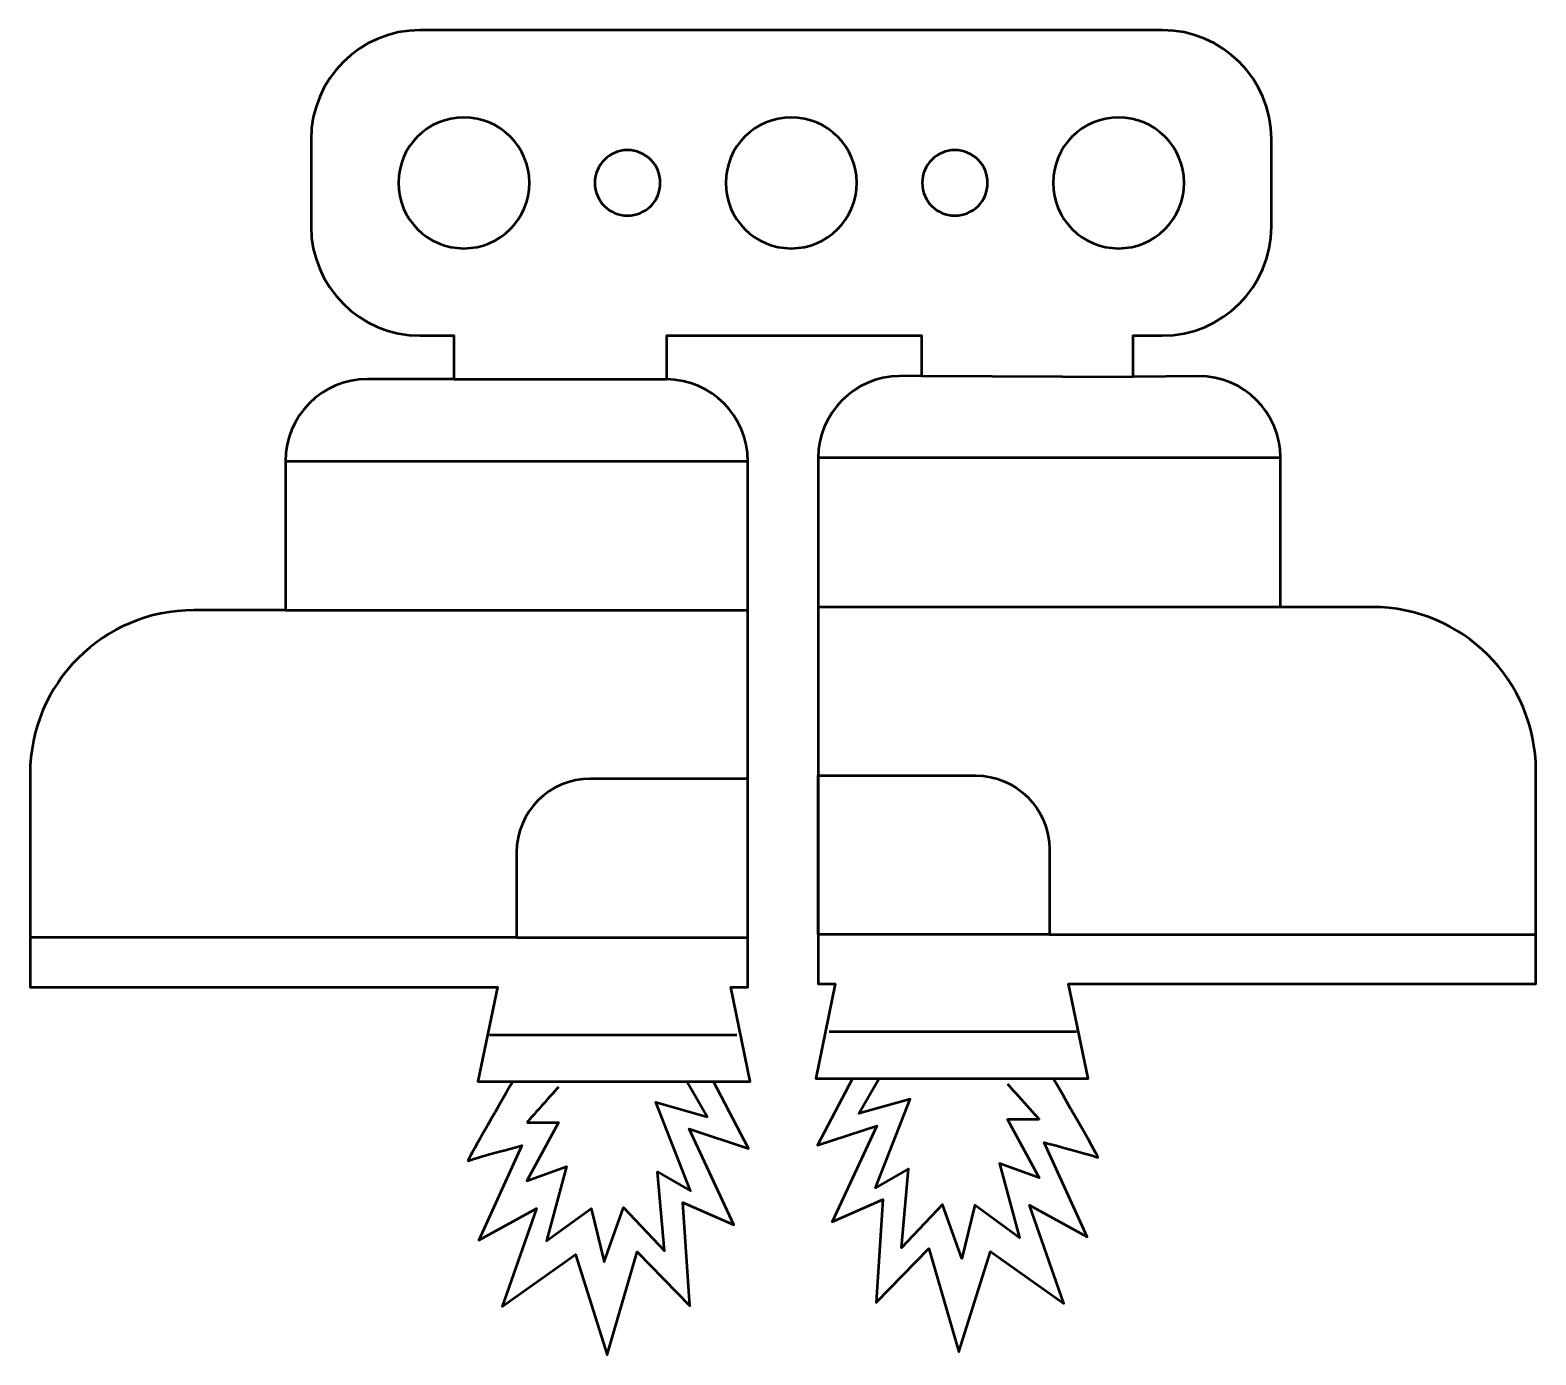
# Model space of a CAD drawing. Header units: centimetres. Extents: x -3.74 to 3.16, y -4.12 to 1.95.
import ezdxf

# ---------------------------------------------------------------- set-up
doc = ezdxf.new("R2010")
doc.units = ezdxf.units.CM
doc.header["$MEASUREMENT"] = 0
doc.layers.add('Layer 1', color=7, linetype='Continuous')

msp = doc.modelspace()

# ---------------------------------------------------------------- linework, layer by layer
at = {"layer": 'Layer 1', "lineweight": 53}
for points, knots in [([(1.45, 0.55), (1.45, 0.55), (1.31657, 0.55), (1.31657, 0.55), (1.31657, 0.55), (1.31657, 0.55), (1.31657, 0.3618), (1.31657, 0.3618), (1.31657, 0.3618), (1.31657, 0.3618), (1.61686, 0.36463), (1.61686, 0.36463), (1.61686, 0.36463), (1.82402, 0.36463), (1.99202, 0.19663), (1.99202, -0.01054), (1.99202, -0.01054), (1.99202, -0.01054), (1.99202, -0.6937), (1.99202, -0.6937), (1.99202, -0.6937), (1.99202, -0.6937), (2.41193, -0.6937), (2.41193, -0.6937), (2.41193, -0.6937), (2.82601, -0.6937), (3.16203, -1.0297), (3.16203, -1.44379), (3.16203, -1.44379), (3.16203, -1.44379), (3.16203, -2.19387), (3.16203, -2.19387), (3.16203, -2.19387), (3.16203, -2.19387), (3.16203, -2.42098), (3.16203, -2.42098), (3.16203, -2.42098), (3.16203, -2.42098), (1.02067, -2.42099), (1.02067, -2.42099), (1.02067, -2.42099), (1.02067, -2.42099), (1.11058, -2.8536), (1.11058, -2.8536), (1.11058, -2.8536), (1.11058, -2.8536), (0.95094, -2.8536), (0.95094, -2.8536), (0.95094, -2.8536), (1.02322, -2.9787), (1.1629, -3.22157), (1.15518, -3.21665), (1.15518, -3.21665), (1.14484, -3.21004), (0.90902, -3.1472), (0.90902, -3.1472), (0.90902, -3.1472), (0.90902, -3.1472), (1.10596, -3.58046), (1.10596, -3.58046), (1.10596, -3.58046), (1.10596, -3.58046), (0.84194, -3.43493), (0.84194, -3.43493), (0.84194, -3.43493), (0.84194, -3.43493), (0.99873, -3.88472), (0.99873, -3.88472), (0.99873, -3.88472), (0.99873, -3.88472), (0.66286, -3.6466), (0.66286, -3.6466), (0.66286, -3.6466), (0.66286, -3.6466), (0.51773, -4.10631), (0.51773, -4.10631), (0.51773, -4.10631), (0.51773, -4.10631), (0.38039, -3.63337), (0.38039, -3.63337), (0.38039, -3.63337), (0.38039, -3.63337), (0.1394, -3.88142), (0.1394, -3.88142), (0.1394, -3.88142), (0.1394, -3.88142), (0.17048, -3.40847), (0.17048, -3.40847), (0.17048, -3.40847), (0.17048, -3.40847), (-0.06271, -3.511), (-0.06271, -3.511), (-0.06271, -3.511), (-0.06271, -3.511), (0.14198, -3.07113), (0.14198, -3.07113), (0.14198, -3.07113), (0.14198, -3.07113), (-0.1301, -3.16043), (-0.1301, -3.16043), (-0.1301, -3.16043), (-0.1301, -3.16043), (0.03134, -2.8536), (0.03134, -2.8536), (0.03134, -2.8536), (0.03134, -2.8536), (-0.1379, -2.8536), (-0.1379, -2.8536), (-0.1379, -2.8536), (-0.1379, -2.8536), (-0.04799, -2.42099), (-0.04799, -2.42099), (-0.04799, -2.42099), (-0.04799, -2.42099), (-0.12613, -2.42099), (-0.12613, -2.42099), (-0.12613, -2.42099), (-0.12613, -2.42099), (-0.12617, -2.19389), (-0.12617, -2.19389), (-0.12617, -2.19389), (-0.12617, -2.19389), (-0.12622, -0.01054), (-0.12622, -0.01054), (-0.12622, -0.01054), (-0.12622, 0.19532), (0.03966, 0.36251), (0.24526, 0.36463), (0.24526, 0.36463), (0.24526, 0.36463), (0.34714, 0.36545), (0.34714, 0.36545), (0.34714, 0.36545), (0.34714, 0.36545), (0.34714, 0.55), (0.34714, 0.55), (0.34714, 0.55), (0.34714, 0.55), (-0.8207, 0.55), (-0.8207, 0.55), (-0.8207, 0.55), (-0.8207, 0.55), (-0.8207, 0.35021), (-0.8207, 0.35021), (-0.8207, 0.35021), (-0.61512, 0.34809), (-0.44922, 0.18089), (-0.44922, -0.02496), (-0.44922, -0.02496), (-0.44922, -0.02496), (-0.44927, -2.2083), (-0.44927, -2.2083), (-0.44927, -2.2083), (-0.44927, -2.2083), (-0.44931, -2.43541), (-0.44931, -2.43541), (-0.44931, -2.43541), (-0.44931, -2.43541), (-0.52745, -2.43541), (-0.52745, -2.43541), (-0.52745, -2.43541), (-0.52745, -2.43541), (-0.43755, -2.86802), (-0.43755, -2.86802), (-0.43755, -2.86802), (-0.43755, -2.86802), (-0.6068, -2.86802), (-0.6068, -2.86802), (-0.6068, -2.86802), (-0.6068, -2.86802), (-0.44535, -3.17487), (-0.44535, -3.17487), (-0.44535, -3.17487), (-0.44535, -3.17487), (-0.71744, -3.08558), (-0.71744, -3.08558), (-0.71744, -3.08558), (-0.71744, -3.08558), (-0.51273, -3.52544), (-0.51273, -3.52544), (-0.51273, -3.52544), (-0.51273, -3.52544), (-0.74594, -3.42292), (-0.74594, -3.42292), (-0.74594, -3.42292), (-0.74594, -3.42292), (-0.71485, -3.89586), (-0.71485, -3.89586), (-0.71485, -3.89586), (-0.71485, -3.89586), (-0.95583, -3.64781), (-0.95583, -3.64781), (-0.95583, -3.64781), (-0.95583, -3.64781), (-1.09317, -4.12076), (-1.09317, -4.12076), (-1.09317, -4.12076), (-1.09317, -4.12076), (-1.23829, -3.66104), (-1.23829, -3.66104), (-1.23829, -3.66104), (-1.23829, -3.66104), (-1.57416, -3.89917), (-1.57416, -3.89917), (-1.57416, -3.89917), (-1.57416, -3.89917), (-1.41739, -3.44938), (-1.41739, -3.44938), (-1.41739, -3.44938), (-1.41739, -3.44938), (-1.68139, -3.5949), (-1.68139, -3.5949), (-1.68139, -3.5949), (-1.68139, -3.5949), (-1.48446, -3.16164), (-1.48446, -3.16164), (-1.48446, -3.16164), (-1.48446, -3.16164), (-1.72026, -3.22448), (-1.73064, -3.2311), (-1.73064, -3.2311), (-1.73833, -3.23602), (-1.59864, -2.99311), (-1.52637, -2.86802), (-1.52637, -2.86802), (-1.52637, -2.86802), (-1.68603, -2.86802), (-1.68603, -2.86802), (-1.68603, -2.86802), (-1.68603, -2.86802), (-1.59612, -2.4354), (-1.59612, -2.4354), (-1.59612, -2.4354), (-1.59612, -2.4354), (-3.73748, -2.43539), (-3.73748, -2.43539), (-3.73748, -2.43539), (-3.73748, -2.43539), (-3.73747, -2.20829), (-3.73747, -2.20829), (-3.73747, -2.20829), (-3.73747, -2.20829), (-3.73746, -1.4582), (-3.73746, -1.4582), (-3.73746, -1.4582), (-3.73746, -1.04413), (-3.40144, -0.70812), (-2.98737, -0.70812), (-2.98737, -0.70812), (-2.98737, -0.70812), (-2.56747, -0.70812), (-2.56747, -0.70812), (-2.56747, -0.70812), (-2.56747, -0.70812), (-2.56747, -0.02496), (-2.56747, -0.02496), (-2.56747, -0.02496), (-2.56747, 0.18221), (-2.39947, 0.35021), (-2.1923, 0.35021), (-2.1923, 0.35021), (-2.1923, 0.35021), (-1.7957, 0.35024), (-1.7957, 0.35024), (-1.7957, 0.35024), (-1.7957, 0.35024), (-1.7957, 0.55), (-1.7957, 0.55), (-1.7957, 0.55), (-1.7957, 0.55), (-1.95, 0.55), (-1.95, 0.55), (-1.95, 0.55), (-2.22614, 0.55), (-2.45, 0.77386), (-2.45, 1.05), (-2.45, 1.05), (-2.45, 1.05), (-2.45, 1.45), (-2.45, 1.45), (-2.45, 1.45), (-2.45, 1.72614), (-2.22614, 1.95), (-1.95, 1.95), (-1.95, 1.95), (-1.95, 1.95), (1.45, 1.95), (1.45, 1.95), (1.45, 1.95), (1.72614, 1.95), (1.95, 1.72614), (1.95, 1.45), (1.95, 1.45), (1.95, 1.45), (1.95, 1.05), (1.95, 1.05), (1.95, 1.05), (1.95, 0.77386), (1.72614, 0.55), (1.45, 0.55)], [0, 0, 0, 0, 0.0131579, 0.0131579, 0.0131579, 0.0131579, 0.0263158, 0.0263158, 0.0263158, 0.0263158, 0.0394737, 0.0394737, 0.0394737, 0.0394737, 0.0526316, 0.0526316, 0.0526316, 0.0526316, 0.0657895, 0.0657895, 0.0657895, 0.0657895, 0.0789474, 0.0789474, 0.0789474, 0.0789474, 0.0921053, 0.0921053, 0.0921053, 0.0921053, 0.1052632, 0.1052632, 0.1052632, 0.1052632, 0.1184211, 0.1184211, 0.1184211, 0.1184211, 0.1315789, 0.1315789, 0.1315789, 0.1315789, 0.1447368, 0.1447368, 0.1447368, 0.1447368, 0.1578947, 0.1578947, 0.1578947, 0.1578947, 0.1710526, 0.1710526, 0.1710526, 0.1710526, 0.1842105, 0.1842105, 0.1842105, 0.1842105, 0.1973684, 0.1973684, 0.1973684, 0.1973684, 0.2105263, 0.2105263, 0.2105263, 0.2105263, 0.2236842, 0.2236842, 0.2236842, 0.2236842, 0.2368421, 0.2368421, 0.2368421, 0.2368421, 0.25, 0.25, 0.25, 0.25, 0.2631579, 0.2631579, 0.2631579, 0.2631579, 0.2763158, 0.2763158, 0.2763158, 0.2763158, 0.2894737, 0.2894737, 0.2894737, 0.2894737, 0.3026316, 0.3026316, 0.3026316, 0.3026316, 0.3157895, 0.3157895, 0.3157895, 0.3157895, 0.3289474, 0.3289474, 0.3289474, 0.3289474, 0.3421053, 0.3421053, 0.3421053, 0.3421053, 0.3552632, 0.3552632, 0.3552632, 0.3552632, 0.3684211, 0.3684211, 0.3684211, 0.3684211, 0.3815789, 0.3815789, 0.3815789, 0.3815789, 0.3947368, 0.3947368, 0.3947368, 0.3947368, 0.4078947, 0.4078947, 0.4078947, 0.4078947, 0.4210526, 0.4210526, 0.4210526, 0.4210526, 0.4342105, 0.4342105, 0.4342105, 0.4342105, 0.4473684, 0.4473684, 0.4473684, 0.4473684, 0.4605263, 0.4605263, 0.4605263, 0.4605263, 0.4736842, 0.4736842, 0.4736842, 0.4736842, 0.4868421, 0.4868421, 0.4868421, 0.4868421, 0.5, 0.5, 0.5, 0.5, 0.5131579, 0.5131579, 0.5131579, 0.5131579, 0.5263158, 0.5263158, 0.5263158, 0.5263158, 0.5394737, 0.5394737, 0.5394737, 0.5394737, 0.5526316, 0.5526316, 0.5526316, 0.5526316, 0.5657895, 0.5657895, 0.5657895, 0.5657895, 0.5789474, 0.5789474, 0.5789474, 0.5789474, 0.5921053, 0.5921053, 0.5921053, 0.5921053, 0.6052632, 0.6052632, 0.6052632, 0.6052632, 0.6184211, 0.6184211, 0.6184211, 0.6184211, 0.6315789, 0.6315789, 0.6315789, 0.6315789, 0.6447368, 0.6447368, 0.6447368, 0.6447368, 0.6578947, 0.6578947, 0.6578947, 0.6578947, 0.6710526, 0.6710526, 0.6710526, 0.6710526, 0.6842105, 0.6842105, 0.6842105, 0.6842105, 0.6973684, 0.6973684, 0.6973684, 0.6973684, 0.7105263, 0.7105263, 0.7105263, 0.7105263, 0.7236842, 0.7236842, 0.7236842, 0.7236842, 0.7368421, 0.7368421, 0.7368421, 0.7368421, 0.75, 0.75, 0.75, 0.75, 0.7631579, 0.7631579, 0.7631579, 0.7631579, 0.7763158, 0.7763158, 0.7763158, 0.7763158, 0.7894737, 0.7894737, 0.7894737, 0.7894737, 0.8026316, 0.8026316, 0.8026316, 0.8026316, 0.8157895, 0.8157895, 0.8157895, 0.8157895, 0.8289474, 0.8289474, 0.8289474, 0.8289474, 0.8421053, 0.8421053, 0.8421053, 0.8421053, 0.8552632, 0.8552632, 0.8552632, 0.8552632, 0.8684211, 0.8684211, 0.8684211, 0.8684211, 0.8815789, 0.8815789, 0.8815789, 0.8815789, 0.8947368, 0.8947368, 0.8947368, 0.8947368, 0.9078947, 0.9078947, 0.9078947, 0.9078947, 0.9210526, 0.9210526, 0.9210526, 0.9210526, 0.9342105, 0.9342105, 0.9342105, 0.9342105, 0.9473684, 0.9473684, 0.9473684, 0.9473684, 0.9605263, 0.9605263, 0.9605263, 0.9605263, 0.9736842, 0.9736842, 0.9736842, 0.9736842, 1, 1, 1, 1]), ([(-2.05, 1.25), (-2.05, 1.41568), (-1.91568, 1.55), (-1.75, 1.55), (-1.75, 1.55), (-1.58432, 1.55), (-1.45, 1.41568), (-1.45, 1.25), (-1.45, 1.25), (-1.45, 1.08432), (-1.58432, 0.95), (-1.75, 0.95), (-1.75, 0.95), (-1.91568, 0.95), (-2.05, 1.08432), (-2.05, 1.25)], [0, 0, 0, 0, 0.2, 0.2, 0.2, 0.2, 0.4, 0.4, 0.4, 0.4, 0.6, 0.6, 0.6, 0.6, 1, 1, 1, 1]), ([(-0.55, 1.25), (-0.55, 1.41568), (-0.41568, 1.55), (-0.25, 1.55), (-0.25, 1.55), (-0.08432, 1.55), (0.05, 1.41568), (0.05, 1.25), (0.05, 1.25), (0.05, 1.08432), (-0.08432, 0.95), (-0.25, 0.95), (-0.25, 0.95), (-0.41568, 0.95), (-0.55, 1.08432), (-0.55, 1.25)], [0, 0, 0, 0, 0.2, 0.2, 0.2, 0.2, 0.4, 0.4, 0.4, 0.4, 0.6, 0.6, 0.6, 0.6, 1, 1, 1, 1]), ([(0.95, 1.25), (0.95, 1.41568), (1.08432, 1.55), (1.25, 1.55), (1.25, 1.55), (1.41568, 1.55), (1.55, 1.41568), (1.55, 1.25), (1.55, 1.25), (1.55, 1.08432), (1.41568, 0.95), (1.25, 0.95), (1.25, 0.95), (1.08432, 0.95), (0.95, 1.08432), (0.95, 1.25)], [0, 0, 0, 0, 0.2, 0.2, 0.2, 0.2, 0.4, 0.4, 0.4, 0.4, 0.6, 0.6, 0.6, 0.6, 1, 1, 1, 1]), ([(-1.15, 1.25), (-1.15, 1.33284), (-1.08284, 1.4), (-1, 1.4), (-1, 1.4), (-0.91716, 1.4), (-0.85, 1.33284), (-0.85, 1.25), (-0.85, 1.25), (-0.85, 1.16716), (-0.91716, 1.1), (-1, 1.1), (-1, 1.1), (-1.08284, 1.1), (-1.15, 1.16716), (-1.15, 1.25)], [0, 0, 0, 0, 0.2, 0.2, 0.2, 0.2, 0.4, 0.4, 0.4, 0.4, 0.6, 0.6, 0.6, 0.6, 1, 1, 1, 1]), ([(0.35, 1.25), (0.35, 1.33284), (0.41716, 1.4), (0.5, 1.4), (0.5, 1.4), (0.58284, 1.4), (0.65, 1.33284), (0.65, 1.25), (0.65, 1.25), (0.65, 1.16716), (0.58284, 1.1), (0.5, 1.1), (0.5, 1.1), (0.41716, 1.1), (0.35, 1.16716), (0.35, 1.25)], [0, 0, 0, 0, 0.2, 0.2, 0.2, 0.2, 0.4, 0.4, 0.4, 0.4, 0.6, 0.6, 0.6, 0.6, 1, 1, 1, 1])]:
    msp.add_open_spline(points, degree=3, knots=knots, dxfattribs=at)
at = {"layer": 'Layer 1', "color": 5, "lineweight": 53}
for points in [[(-1.79396, 0.35011), (-1.79396, 0.35011), (-0.82268, 0.35011), (-0.82268, 0.35011)], [(0.34714, 0.36545), (0.34714, 0.36545), (1.31657, 0.3618), (1.31657, 0.3618)], [(-2.56747, -0.02496), (-2.56747, -0.02496), (-0.44931, -0.02496), (-0.44931, -0.02496)], [(1.99203, -0.01055), (1.99203, -0.01055), (-0.12614, -0.01055), (-0.12614, -0.01055)], [(-2.56747, -0.70812), (-2.56747, -0.70812), (-0.44924, -0.70812), (-0.44924, -0.70812)], [(1.99203, -0.69371), (1.99203, -0.69371), (-0.12621, -0.69371), (-0.12621, -0.69371)], [(-1.17059, -1.48046), (-1.35713, -1.48046), (-1.50836, -1.63169), (-1.50836, -1.81824)], [(-0.44931, -1.48046), (-0.44931, -1.48046), (-1.17059, -1.48046), (-1.17059, -1.48046)], [(-0.12612, -1.46603), (-0.12612, -1.46603), (0.59517, -1.46603), (0.59517, -1.46603)], [(0.59517, -1.46603), (0.78169, -1.46603), (0.93292, -1.61727), (0.93292, -1.80382)], [(0.93292, -2.1939), (0.93292, -2.1939), (3.16203, -2.19387), (3.16203, -2.19387)], [(-1.50836, -2.20832), (-1.50836, -2.20832), (-3.73746, -2.20829), (-3.73746, -2.20829)], [(-1.6331, -2.65465), (-1.6331, -2.65465), (-0.49925, -2.65465), (-0.49925, -2.65465)], [(1.05767, -2.64023), (1.05767, -2.64023), (-0.07619, -2.64023), (-0.07619, -2.64023)], [(-1.52637, -2.86802), (-1.52637, -2.86802), (-0.6068, -2.86802), (-0.6068, -2.86802)], [(-1.31616, -2.89376), (-1.32608, -2.90368), (-1.46168, -3.05581), (-1.46168, -3.05581)], [(0.03134, -2.8536), (0.03134, -2.8536), (0.95094, -2.8536), (0.95094, -2.8536)], [(0.74071, -2.87931), (0.75064, -2.88923), (0.88623, -3.04136), (0.88623, -3.04136)]]:
    msp.add_open_spline(points, degree=3, dxfattribs=at)
for points, knots in [([(-1.50836, -1.81824), (-1.50836, -1.81824), (-1.50836, -2.20832), (-1.50836, -2.20832), (-1.50836, -2.20832), (-1.50836, -2.20832), (-0.44931, -2.20832), (-0.44931, -2.20832), (-0.44931, -2.20832), (-0.44931, -2.20832), (-0.44931, -1.48046), (-0.44931, -1.48046)], [0, 0, 0, 0, 0.25, 0.25, 0.25, 0.25, 0.5, 0.5, 0.5, 0.5, 1, 1, 1, 1]), ([(0.93292, -1.80382), (0.93292, -1.80382), (0.93292, -2.1939), (0.93292, -2.1939), (0.93292, -2.1939), (0.93292, -2.1939), (-0.12612, -2.1939), (-0.12612, -2.1939), (-0.12612, -2.1939), (-0.12612, -2.1939), (-0.12612, -1.46603), (-0.12612, -1.46603)], [0, 0, 0, 0, 0.25, 0.25, 0.25, 0.25, 0.5, 0.5, 0.5, 0.5, 1, 1, 1, 1]), ([(-1.46168, -3.05581), (-1.46168, -3.05581), (-1.31616, -3.05581), (-1.31616, -3.05581), (-1.31616, -3.05581), (-1.31616, -3.05581), (-1.46168, -3.3237), (-1.46168, -3.3237), (-1.46168, -3.3237), (-1.46168, -3.3237), (-1.27978, -3.25756), (-1.27978, -3.25756), (-1.27978, -3.25756), (-1.27978, -3.25756), (-1.37074, -3.59821), (-1.37074, -3.59821), (-1.37074, -3.59821), (-1.37074, -3.59821), (-1.16733, -3.44938), (-1.16733, -3.44938), (-1.16733, -3.44938), (-1.16733, -3.44938), (-1.1078, -3.69412), (-1.1078, -3.69412), (-1.1078, -3.69412), (-1.1078, -3.69412), (-1.0185, -3.44607), (-1.0185, -3.44607), (-1.0185, -3.44607), (-1.0185, -3.44607), (-0.82999, -3.64451), (-0.82999, -3.64451), (-0.82999, -3.64451), (-0.82999, -3.64451), (-0.86306, -3.28236), (-0.86306, -3.28236), (-0.86306, -3.28236), (-0.86306, -3.28236), (-0.7114, -3.36917), (-0.7114, -3.36917), (-0.7114, -3.36917), (-0.7114, -3.36917), (-0.86967, -2.96321), (-0.86967, -2.96321), (-0.86967, -2.96321), (-0.86967, -2.96321), (-0.63485, -3.02935), (-0.63485, -3.02935), (-0.63485, -3.02935), (-0.63485, -3.02935), (-0.72746, -2.8706), (-0.72746, -2.8706)], [0, 0, 0, 0, 0.0714286, 0.0714286, 0.0714286, 0.0714286, 0.1428571, 0.1428571, 0.1428571, 0.1428571, 0.2142857, 0.2142857, 0.2142857, 0.2142857, 0.2857143, 0.2857143, 0.2857143, 0.2857143, 0.3571429, 0.3571429, 0.3571429, 0.3571429, 0.4285714, 0.4285714, 0.4285714, 0.4285714, 0.5, 0.5, 0.5, 0.5, 0.5714286, 0.5714286, 0.5714286, 0.5714286, 0.6428571, 0.6428571, 0.6428571, 0.6428571, 0.7142857, 0.7142857, 0.7142857, 0.7142857, 0.7857143, 0.7857143, 0.7857143, 0.7857143, 0.8571429, 0.8571429, 0.8571429, 0.8571429, 1, 1, 1, 1]), ([(0.88623, -3.04136), (0.88623, -3.04136), (0.74071, -3.04136), (0.74071, -3.04136), (0.74071, -3.04136), (0.74071, -3.04136), (0.88623, -3.30926), (0.88623, -3.30926), (0.88623, -3.30926), (0.88623, -3.30926), (0.70433, -3.24311), (0.70433, -3.24311), (0.70433, -3.24311), (0.70433, -3.24311), (0.79531, -3.58376), (0.79531, -3.58376), (0.79531, -3.58376), (0.79531, -3.58376), (0.59188, -3.43493), (0.59188, -3.43493), (0.59188, -3.43493), (0.59188, -3.43493), (0.53235, -3.67967), (0.53235, -3.67967), (0.53235, -3.67967), (0.53235, -3.67967), (0.44305, -3.43163), (0.44305, -3.43163), (0.44305, -3.43163), (0.44305, -3.43163), (0.25454, -3.63006), (0.25454, -3.63006), (0.25454, -3.63006), (0.25454, -3.63006), (0.28761, -3.26795), (0.28761, -3.26795), (0.28761, -3.26795), (0.28761, -3.26795), (0.13597, -3.35476), (0.13597, -3.35476), (0.13597, -3.35476), (0.13597, -3.35476), (0.29422, -2.94876), (0.29422, -2.94876), (0.29422, -2.94876), (0.29422, -2.94876), (0.05941, -3.01491), (0.05941, -3.01491), (0.05941, -3.01491), (0.05941, -3.01491), (0.15202, -2.85616), (0.15202, -2.85616)], [0, 0, 0, 0, 0.0714286, 0.0714286, 0.0714286, 0.0714286, 0.1428571, 0.1428571, 0.1428571, 0.1428571, 0.2142857, 0.2142857, 0.2142857, 0.2142857, 0.2857143, 0.2857143, 0.2857143, 0.2857143, 0.3571429, 0.3571429, 0.3571429, 0.3571429, 0.4285714, 0.4285714, 0.4285714, 0.4285714, 0.5, 0.5, 0.5, 0.5, 0.5714286, 0.5714286, 0.5714286, 0.5714286, 0.6428571, 0.6428571, 0.6428571, 0.6428571, 0.7142857, 0.7142857, 0.7142857, 0.7142857, 0.7857143, 0.7857143, 0.7857143, 0.7857143, 0.8571429, 0.8571429, 0.8571429, 0.8571429, 1, 1, 1, 1])]:
    msp.add_open_spline(points, degree=3, knots=knots, dxfattribs=at)

doc.saveas('drawing.dxf')
